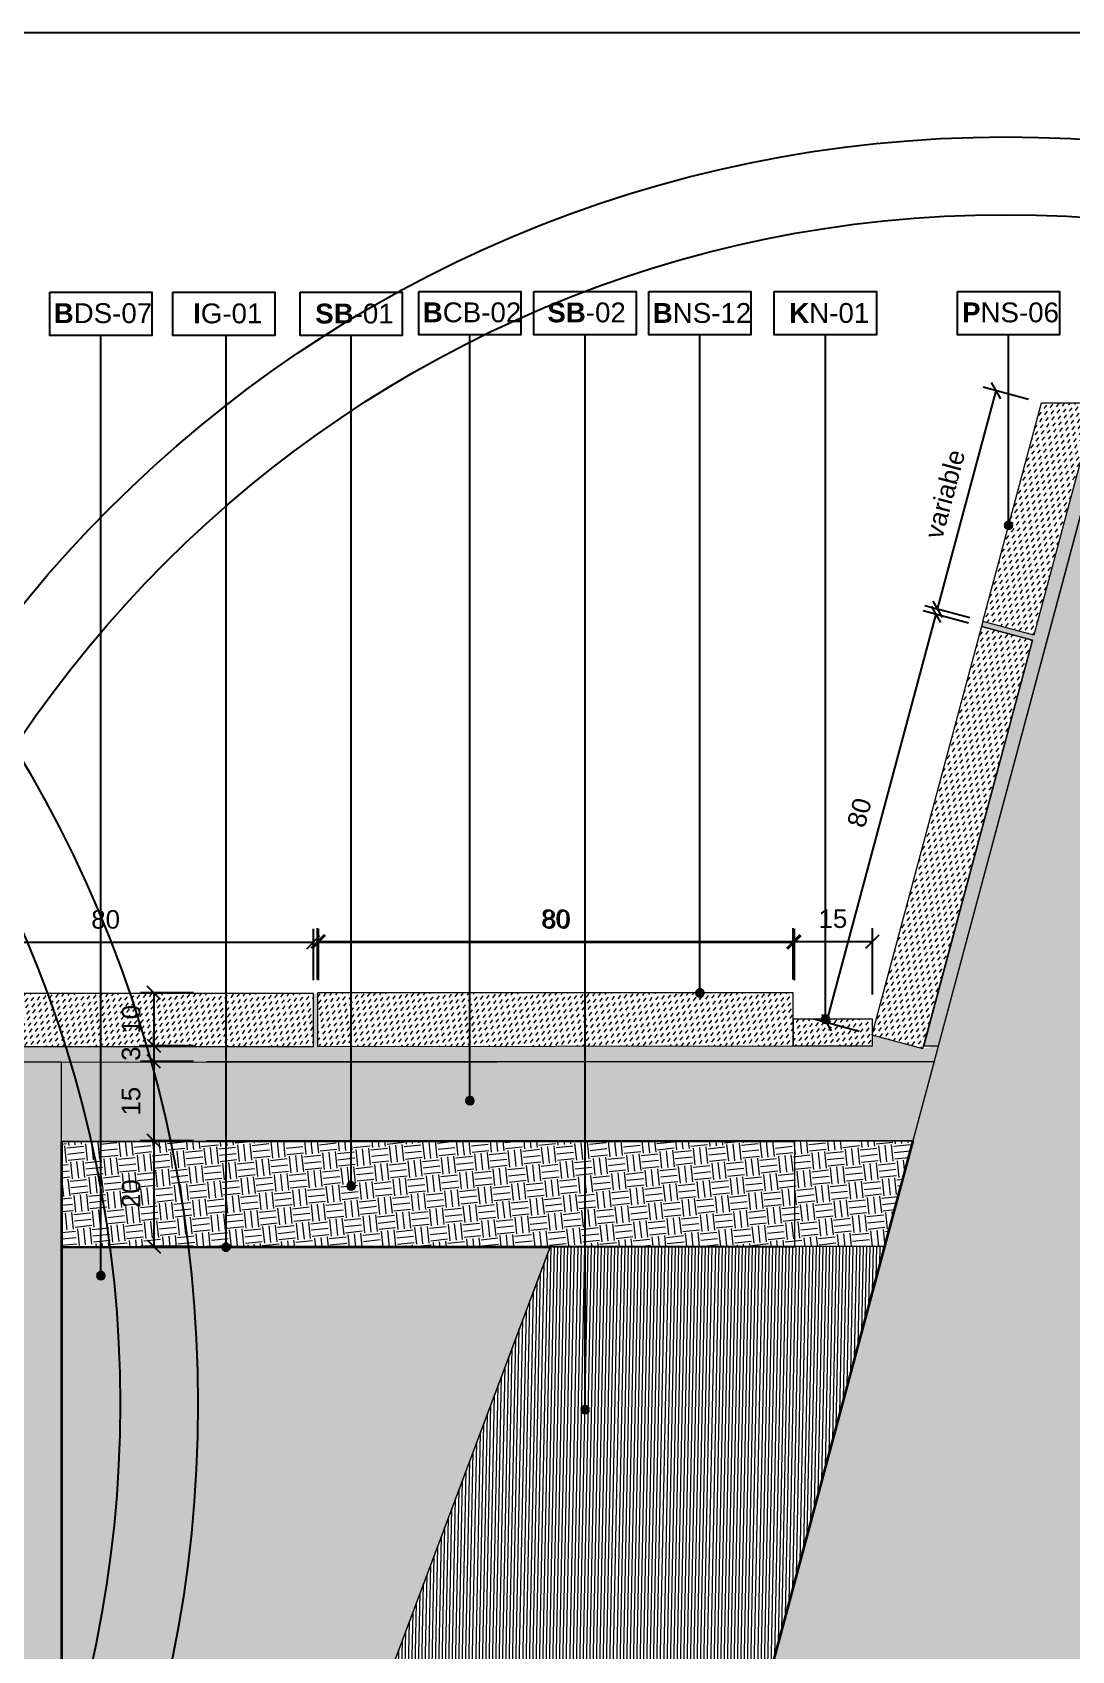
# Model space of a CAD drawing. Header units: metres. Extents: x -325 to 301, y -147 to 149.
# Drawn here: x 106.933 to 108.899, y 30.395 to 33.457 of the extents above; entities that cross this region are included whole.
import ezdxf

# ---------------------------------------------------------------- set-up
doc = ezdxf.new("R2010")
doc.units = ezdxf.units.M
doc.linetypes.add('ACAD_ISO03W100', pattern=[30, 12, -18])
doc.layers.get('Defpoints').update_dxf_attribs({"lineweight": 13})
doc.layers.add('-aux', color=50, linetype='Continuous', plot=False)
doc.layers.add('-AUX-QAD', color=5, linetype='Continuous', plot=False)
doc.layers.add('0-TX-1_25', color=7, linetype='Continuous', true_color=0x3f4f7f)
for name, color, linetype in [('02-L-Geotextile', 32, 'Continuous'), ('02-L-Waterproofing Membrane', 152, 'Continuous'), ('A-KEYPLAN_HATCH', 7, 'Continuous'), ('A_TEXT_2', 7, 'Continuous')]:
    doc.layers.add(name, color=color, linetype=linetype)
for name, color, linetype, lineweight, true_color in [('03-TR-Paviment_08_Natural Stone Bleachers', 7, 'Continuous', 5, 0xafad9d), ('3-TR grava', 7, 'Continuous', 5, 0x666666), ('3-TR tot_u', 7, 'Continuous', 5, 0x787878)]:
    doc.layers.add(name, color=color, linetype=linetype, lineweight=lineweight, true_color=true_color)
for name, color, linetype, lineweight in [('1-CM', 7, 'Continuous', 0), ('3-TR Seleccionat', 44, 'Continuous', 0), ('3-TR Tot-u', 37, 'Continuous', 0)]:
    doc.layers.add(name, color=color, linetype=linetype, lineweight=lineweight)
doc.styles.get("Standard").update_dxf_attribs({"font": 'arial.ttf'})
doc.dimstyles.new('ISO-25', dxfattribs={"dimtxt": 0.1, "dimasz": 0.1, "dimexe": 0.1, "dimexo": 0.1, "dimgap": 0.1, "dimtad": 1, "dimdec": 0, "dimlfac": 100, "dimzin": 9, "dimtxsty": 'Standard', "dimblk": 'OBLIQUE', "dimcen": 0.1, "dimadec": 0, "dimazin": 0, "dimtfac": 1, "dimtdec": 0, "dimtmove": 0, "dimatfit": 3, "dimldrblk": 'OBLIQUE', "dimfxl": 1, "dimarcsym": 0})

# ---------------------------------------------------------------- blocks, each defined once
blk = doc.blocks.new('_Oblique')
at = {"color": 0, "lineweight": -2}
blk.add_line((-0.5, -0.5), (0.5, 0.5), dxfattribs=at)
blk = doc.blocks.new('*D678')
at = {"layer": '0-TX-1_25', "color": 0, "lineweight": -2, "transparency": 16777216}
for p, q in [((106.6786, 31.6633), (106.6786, 31.7602)), ((107.4647, 31.663), (107.4647, 31.7602)), ((106.6786, 31.7352), (107.4647, 31.7352))]:
    blk.add_line(p, q, dxfattribs=at)
at = {"layer": 'Defpoints', "color": 0, "transparency": 16777216}
for p in [(107.4647, 31.7352), (106.6786, 31.6383), (107.4647, 31.638)]:
    blk.add_point(p, dxfattribs=at)
at = {"layer": '0-TX-1_25', "color": 0, "lineweight": -2, "transparency": 16777216, "xscale": 0.025, "yscale": 0.025, "zscale": 0.025, "rotation": 180}
blk.add_blockref('_Oblique', (106.6786, 31.7352), dxfattribs=at)
at = {"layer": '0-TX-1_25', "color": 0, "lineweight": -2, "transparency": 16777216, "xscale": 0.025, "yscale": 0.025, "zscale": 0.025}
blk.add_blockref('_Oblique', (107.4647, 31.7352), dxfattribs=at)
at = {"layer": '0-TX-1_25', "color": 0, "transparency": 16777216, "insert": (107.0717, 31.778), "char_height": 0.035, "attachment_point": 5}
blk.add_mtext('80', dxfattribs=at)
blk = doc.blocks.new('*D679')
at = {"layer": '0-TX-1_25', "color": 0, "lineweight": -2, "transparency": 16777216}
for p, q in [((107.4747, 31.663), (107.4747, 31.7602)), ((108.3747, 31.663), (108.3747, 31.7602)), ((107.4747, 31.7352), (108.3747, 31.7352))]:
    blk.add_line(p, q, dxfattribs=at)
at = {"layer": 'Defpoints', "color": 0, "transparency": 16777216}
for p in [(108.3747, 31.7352), (107.4747, 31.638), (108.3747, 31.638)]:
    blk.add_point(p, dxfattribs=at)
at = {"layer": '0-TX-1_25', "color": 0, "lineweight": -2, "transparency": 16777216, "xscale": 0.025, "yscale": 0.025, "zscale": 0.025, "rotation": 180}
blk.add_blockref('_Oblique', (107.4747, 31.7352), dxfattribs=at)
at = {"layer": '0-TX-1_25', "color": 0, "lineweight": -2, "transparency": 16777216, "xscale": 0.025, "yscale": 0.025, "zscale": 0.025}
blk.add_blockref('_Oblique', (108.3747, 31.7352), dxfattribs=at)
at = {"layer": '0-TX-1_25', "color": 0, "transparency": 16777216, "insert": (107.9247, 31.778), "char_height": 0.035, "attachment_point": 5}
blk.add_mtext('80', dxfattribs=at)
blk = doc.blocks.new('*D680')
at = {"layer": '0-TX-1_25', "color": 0, "lineweight": -2, "transparency": 16777216}
for p, q in [((107.4726, 31.6642), (107.4726, 31.7614)), ((108.3726, 31.6642), (108.3726, 31.7614)), ((107.4726, 31.7364), (108.3726, 31.7364))]:
    blk.add_line(p, q, dxfattribs=at)
at = {"layer": 'Defpoints', "color": 0, "transparency": 16777216}
for p in [(108.3726, 31.7364), (107.4726, 31.6392), (108.3726, 31.6392)]:
    blk.add_point(p, dxfattribs=at)
at = {"layer": '0-TX-1_25', "color": 0, "lineweight": -2, "transparency": 16777216, "xscale": 0.025, "yscale": 0.025, "zscale": 0.025, "rotation": 180}
blk.add_blockref('_Oblique', (107.4726, 31.7364), dxfattribs=at)
at = {"layer": '0-TX-1_25', "color": 0, "lineweight": -2, "transparency": 16777216, "xscale": 0.025, "yscale": 0.025, "zscale": 0.025}
blk.add_blockref('_Oblique', (108.3726, 31.7364), dxfattribs=at)
at = {"layer": '0-TX-1_25', "color": 0, "transparency": 16777216, "insert": (107.9226, 31.7793), "char_height": 0.035, "attachment_point": 5}
blk.add_mtext('80', dxfattribs=at)
blk = doc.blocks.new('*D681')
at = {"layer": '0-TX-1_25', "color": 0, "lineweight": -2, "transparency": 16777216}
for p, q in [((108.6453, 32.3651), (108.7562, 32.7787)), ((108.8177, 32.7622), (108.7321, 32.7852)), ((108.7069, 32.3487), (108.6212, 32.3716))]:
    blk.add_line(p, q, dxfattribs=at)
at = {"layer": 'Defpoints', "color": 0, "transparency": 16777216}
for p in [(108.7562, 32.7787), (108.8419, 32.7557), (108.731, 32.3422)]:
    blk.add_point(p, dxfattribs=at)
at = {"layer": '0-TX-1_25', "color": 0, "lineweight": -2, "transparency": 16777216, "xscale": 0.025, "yscale": 0.025, "zscale": 0.025}
for p, rotation in [((108.7562, 32.7787), 74.99212477949013), ((108.6453, 32.3651), 254.9921247794902)]:
    blk.add_blockref('_Oblique', p, dxfattribs=dict(at, rotation=rotation))
at = {"layer": '0-TX-1_25', "color": 0, "transparency": 16777216, "insert": (108.6595, 32.583), "char_height": 0.035, "attachment_point": 5, "rotation": 74.9921}
blk.add_mtext('variable', dxfattribs=at)
blk = doc.blocks.new('*D682')
at = {"layer": '0-TX-1_25', "color": 0, "lineweight": -2, "transparency": 16777216}
for p, q in [((108.4356, 31.5828), (108.6428, 32.3555)), ((108.7043, 32.339), (108.6186, 32.362)), ((108.4971, 31.5663), (108.4114, 31.5892))]:
    blk.add_line(p, q, dxfattribs=at)
at = {"layer": 'Defpoints', "color": 0, "transparency": 16777216}
for p in [(108.6428, 32.3555), (108.7284, 32.3325), (108.5212, 31.5598)]:
    blk.add_point(p, dxfattribs=at)
at = {"layer": '0-TX-1_25', "color": 0, "lineweight": -2, "transparency": 16777216, "xscale": 0.025, "yscale": 0.025, "zscale": 0.025}
for p, rotation in [((108.6428, 32.3555), 74.99212477948832), ((108.4356, 31.5828), 254.9921247794883)]:
    blk.add_blockref('_Oblique', p, dxfattribs=dict(at, rotation=rotation))
at = {"layer": '0-TX-1_25', "color": 0, "transparency": 16777216, "insert": (108.4978, 31.9802), "char_height": 0.035, "attachment_point": 5, "rotation": 74.9921}
blk.add_mtext('80', dxfattribs=at)
blk = doc.blocks.new('POINT')
at = {"layer": '0-TX-1_25'}
h = blk.add_hatch(dxfattribs=at)
h.set_pattern_fill('ANGLE', color=256)
h.set_pattern_definition([(0, (-83.747, -12.726), (0, 6.985), [5.08, -1.905]), (90, (-83.747, -12.726), (-6.985, 4e-16), [5.08, -1.905])])
edge = h.paths.add_edge_path()
edge.add_arc((0, 0), 0.0075, 0, 360)
h = blk.add_hatch(color=256, dxfattribs=at)
h.dxf.hatch_style = 1
edge = h.paths.add_edge_path()
edge.add_arc((0, 0), 0.0075, 0, 360)
blk.add_circle((0, 0), 0.0075, dxfattribs=at)
blk = doc.blocks.new('hatch keyplan 2')
at = {"layer": 'A-KEYPLAN_HATCH'}
blk.add_lwpolyline([(0, 0.00548), (0.01287, 0.00548), (0.01287, 0), (0, 0)], close=True, dxfattribs=at)
blk = doc.blocks.new('hatch keyplan')
at = {"layer": 'A-KEYPLAN_HATCH'}
blk.add_blockref('hatch keyplan 2', (1.43058, 0.85215), dxfattribs=at)
blk = doc.blocks.new('KN01')
at = {"layer": 'A-KEYPLAN_HATCH', "xscale": 0.7124947396918078, "yscale": 0.7124947396918078, "zscale": 0.7124947396918078}
blk.add_blockref('hatch keyplan', (-1.01928, -0.60715), dxfattribs=at)
at = {"layer": 'A_TEXT_2', "insert": (-0.00057, 0.00286), "char_height": 0.0017812, "attachment_point": 1}
blk.add_mtext_dynamic_manual_height_columns('\\pi0.00191;{\\fArial|b1|i0|c0|p34;K}N-01', width=0.0103753, gutter_width=0.01069, heights=[0], dxfattribs=at)
blk = doc.blocks.new('PNS06')
at = {"layer": 'A-KEYPLAN_HATCH', "xscale": 0.7124947396918078, "yscale": 0.7124947396918078, "zscale": 0.7124947396918078}
blk.add_blockref('hatch keyplan', (-1.01928, -0.60715), dxfattribs=at)
at = {"layer": 'A_TEXT_2', "insert": (-0.00057, 0.00291), "char_height": 0.0017812, "attachment_point": 1}
blk.add_mtext_dynamic_manual_height_columns('\\pi0.00098;{\\fArial|b1|i0|c0|p34;P}NS-06', width=0.0103753, gutter_width=0.01069, heights=[0], dxfattribs=at)
blk = doc.blocks.new('*D686')
at = {"layer": '0-TX-1_25', "color": 0, "lineweight": -2, "transparency": 16777216}
for p, q in [((108.3726, 31.6642), (108.3726, 31.7614)), ((108.5226, 31.6364), (108.5226, 31.7614)), ((108.3726, 31.7364), (108.5226, 31.7364))]:
    blk.add_line(p, q, dxfattribs=at)
at = {"layer": 'Defpoints', "color": 0, "transparency": 16777216}
for p in [(108.5226, 31.7364), (108.3726, 31.6392), (108.5226, 31.5892)]:
    blk.add_point(p, dxfattribs=at)
at = {"layer": '0-TX-1_25', "color": 0, "lineweight": -2, "transparency": 16777216, "xscale": 0.025, "yscale": 0.025, "zscale": 0.025, "rotation": 180}
blk.add_blockref('_Oblique', (108.3726, 31.7364), dxfattribs=at)
at = {"layer": '0-TX-1_25', "color": 0, "lineweight": -2, "transparency": 16777216, "xscale": 0.025, "yscale": 0.025, "zscale": 0.025}
blk.add_blockref('_Oblique', (108.5226, 31.7364), dxfattribs=at)
at = {"layer": '0-TX-1_25', "color": 0, "transparency": 16777216, "insert": (108.4476, 31.7793), "char_height": 0.035, "attachment_point": 5}
blk.add_mtext('15', dxfattribs=at)
blk = doc.blocks.new('SB-01')
at = {"layer": 'A-KEYPLAN_HATCH'}
blk.add_blockref('hatch keyplan', (-1.43058, -0.85215), dxfattribs=at)
at = {"layer": 'A_TEXT_2', "insert": (-0.0008, 0.00403), "char_height": 0.0025, "attachment_point": 1}
blk.add_mtext_dynamic_manual_height_columns('\\pi0.00271;{\\fArial|b1|i0|c0|p34;SB}-01', width=0.0145619, gutter_width=0.015, heights=[0], dxfattribs=at)
blk = doc.blocks.new('B-CB02')
at = {"layer": 'A-KEYPLAN_HATCH'}
blk.add_blockref('hatch keyplan', (-1.43058, -0.85215), dxfattribs=at)
at = {"layer": 'A_TEXT_2', "insert": (-0.0008, 0.00409), "char_height": 0.0025, "attachment_point": 1}
blk.add_mtext_dynamic_manual_height_columns('\\pi0.00129;{\\fArial|b1|i0|c0|p34;B}CB-02', width=0.0145619, gutter_width=0.015, heights=[0], dxfattribs=at)
blk = doc.blocks.new('SB-02')
at = {"layer": 'A-KEYPLAN_HATCH'}
blk.add_blockref('hatch keyplan', (-1.43058, -0.85215), dxfattribs=at)
at = {"layer": 'A_TEXT_2', "insert": (-0.0008, 0.00408), "char_height": 0.0025, "attachment_point": 1}
blk.add_mtext_dynamic_manual_height_columns('\\pi0.00249;{\\fArial|b1|i0|c0|p34;SB}-02', width=0.0145619, gutter_width=0.015, heights=[0], dxfattribs=at)
blk = doc.blocks.new('B-DS07')
at = {"layer": 'A-KEYPLAN_HATCH'}
blk.add_blockref('hatch keyplan', (-1.43058, -0.85215), dxfattribs=at)
at = {"layer": 'A_TEXT_2', "insert": (-0.0008, 0.00408), "char_height": 0.0025, "attachment_point": 1}
blk.add_mtext_dynamic_manual_height_columns('\\pi0.00128;{\\fArial|b1|i0|c0|p34;B}DS-07', width=0.0145619, gutter_width=0.015, heights=[0], dxfattribs=at)
blk = doc.blocks.new('BNS12')
at = {"layer": 'A-KEYPLAN_HATCH'}
blk.add_blockref('hatch keyplan', (-1.43058, -0.85215), dxfattribs=at)
at = {"layer": 'A_TEXT_2', "insert": (-0.0008, 0.00401), "char_height": 0.0025, "attachment_point": 1}
blk.add_mtext_dynamic_manual_height_columns('\\pi0.00129;{\\fArial|b1|i0|c0|p34;B}NS-12', width=0.0145619, gutter_width=0.015, heights=[0], dxfattribs=at)
blk = doc.blocks.new('*D1363')
at = {"layer": '0-TX-1_25', "color": 0, "lineweight": -2, "transparency": 16777216}
for p, q in [((107.2378, 31.6392), (107.1378, 31.6392)), ((107.1628, 31.6392), (107.1628, 31.5392)), ((107.2378, 31.5392), (107.1378, 31.5392))]:
    blk.add_line(p, q, dxfattribs=at)
at = {"layer": 'Defpoints', "color": 0, "transparency": 16777216}
for p in [(107.2628, 31.6392), (107.1628, 31.5392), (107.2628, 31.5392)]:
    blk.add_point(p, dxfattribs=at)
at = {"layer": '0-TX-1_25', "color": 0, "lineweight": -2, "transparency": 16777216, "xscale": 0.025, "yscale": 0.025, "zscale": 0.025}
for p, rotation in [((107.1628, 31.6392), 90), ((107.1628, 31.5392), 270)]:
    blk.add_blockref('_Oblique', p, dxfattribs=dict(at, rotation=rotation))
at = {"layer": '0-TX-1_25', "color": 0, "transparency": 16777216, "insert": (107.12, 31.5892), "char_height": 0.035, "attachment_point": 5, "rotation": 90}
blk.add_mtext('10', dxfattribs=at)
blk = doc.blocks.new('*D1364')
at = {"layer": '0-TX-1_25', "color": 0, "lineweight": -2, "transparency": 16777216}
for p, q in [((107.1628, 31.5392), (107.1628, 31.5642)), ((107.2378, 31.5392), (107.1378, 31.5392)), ((107.1628, 31.5392), (107.1628, 31.5092)), ((107.2378, 31.5092), (107.1378, 31.5092)), ((107.1628, 31.5092), (107.1628, 31.4842))]:
    blk.add_line(p, q, dxfattribs=at)
at = {"layer": 'Defpoints', "color": 0, "transparency": 16777216}
for p in [(107.2628, 31.5392), (107.1628, 31.5092), (107.2628, 31.5092)]:
    blk.add_point(p, dxfattribs=at)
at = {"layer": '0-TX-1_25', "color": 0, "lineweight": -2, "transparency": 16777216, "xscale": 0.025, "yscale": 0.025, "zscale": 0.025}
for p, rotation in [((107.1628, 31.5392), 270), ((107.1628, 31.5092), 90)]:
    blk.add_blockref('_Oblique', p, dxfattribs=dict(at, rotation=rotation))
at = {"layer": '0-TX-1_25', "color": 0, "transparency": 16777216, "insert": (107.1199, 31.5242), "char_height": 0.035, "attachment_point": 5, "rotation": 90}
blk.add_mtext('3', dxfattribs=at)
blk = doc.blocks.new('*D1365')
at = {"layer": '0-TX-1_25', "color": 0, "lineweight": -2, "transparency": 16777216}
for p, q in [((107.2378, 31.5092), (107.1378, 31.5092)), ((107.1628, 31.5092), (107.1628, 31.3592)), ((107.2378, 31.3592), (107.1378, 31.3592))]:
    blk.add_line(p, q, dxfattribs=at)
at = {"layer": 'Defpoints', "color": 0, "transparency": 16777216}
for p in [(107.2628, 31.5092), (107.1628, 31.3592), (107.2628, 31.3592)]:
    blk.add_point(p, dxfattribs=at)
at = {"layer": '0-TX-1_25', "color": 0, "lineweight": -2, "transparency": 16777216, "xscale": 0.025, "yscale": 0.025, "zscale": 0.025}
for p, rotation in [((107.1628, 31.5092), 90), ((107.1628, 31.3592), 270)]:
    blk.add_blockref('_Oblique', p, dxfattribs=dict(at, rotation=rotation))
at = {"layer": '0-TX-1_25', "color": 0, "transparency": 16777216, "insert": (107.12, 31.4342), "char_height": 0.035, "attachment_point": 5, "rotation": 90}
blk.add_mtext('15', dxfattribs=at)
blk = doc.blocks.new('*D1366')
at = {"layer": '0-TX-1_25', "color": 0, "lineweight": -2, "transparency": 16777216}
for p, q in [((107.2378, 31.3592), (107.1378, 31.3592)), ((107.1628, 31.3592), (107.1628, 31.1592)), ((107.2378, 31.1592), (107.1378, 31.1592))]:
    blk.add_line(p, q, dxfattribs=at)
at = {"layer": 'Defpoints', "color": 0, "transparency": 16777216}
for p in [(107.2628, 31.3592), (107.1628, 31.1592), (107.2628, 31.1592)]:
    blk.add_point(p, dxfattribs=at)
at = {"layer": '0-TX-1_25', "color": 0, "lineweight": -2, "transparency": 16777216, "xscale": 0.025, "yscale": 0.025, "zscale": 0.025}
for p, rotation in [((107.1628, 31.3592), 90), ((107.1628, 31.1592), 270)]:
    blk.add_blockref('_Oblique', p, dxfattribs=dict(at, rotation=rotation))
at = {"layer": '0-TX-1_25', "color": 0, "transparency": 16777216, "insert": (107.12, 31.2592), "char_height": 0.035, "attachment_point": 5, "rotation": 90}
blk.add_mtext('20', dxfattribs=at)
blk = doc.blocks.new('*D1716')
at = {"layer": '0-TX-1_25', "color": 0, "lineweight": -2, "transparency": 16777216}
for p, q in [((22.7944, 30.8407), (22.6694, 30.8407)), ((22.6944, 30.8407), (22.6944, 30.7266)), ((22.7059, 30.7266), (22.6694, 30.7266))]:
    blk.add_line(p, q, dxfattribs=at)
at = {"layer": 'Defpoints', "color": 0, "transparency": 16777216}
for p in [(141.1864, 30.8407), (22.6944, 30.7266), (22.7309, 30.7266)]:
    blk.add_point(p, dxfattribs=at)
at = {"layer": '0-TX-1_25', "color": 0, "lineweight": -2, "transparency": 16777216, "xscale": 0.025, "yscale": 0.025, "zscale": 0.025}
for p, rotation in [((22.6944, 30.8407), 90), ((22.6944, 30.7266), 270)]:
    blk.add_blockref('_Oblique', p, dxfattribs=dict(at, rotation=rotation))
at = {"layer": '0-TX-1_25', "color": 0, "transparency": 16777216, "insert": (22.6518, 30.7837), "char_height": 0.035, "attachment_point": 5, "rotation": 90}
blk.add_mtext('11', dxfattribs=at)
blk = doc.blocks.new('IG01')
at = {"layer": 'A-KEYPLAN_HATCH', "xscale": 10, "yscale": 10, "zscale": 10}
blk.add_blockref('hatch keyplan', (-14.3058, -8.5215), dxfattribs=at)
at = {"layer": 'A_TEXT_2', "insert": (-0.008, 0.0405), "char_height": 0.025, "attachment_point": 1}
blk.add_mtext_dynamic_manual_height_columns('\\pi0.03354;{\\fArial|b1|i0|c0|p34;I}G-01', width=0.145619, gutter_width=0.15, heights=[0], dxfattribs=at)

msp = doc.modelspace()

# ---------------------------------------------------------------- hatches: boundary and pattern name
at = {"layer": '03-TR-Paviment_08_Natural Stone Bleachers'}
h = msp.add_hatch(dxfattribs=at)
h.set_pattern_fill('DASH', color=256, scale=0.002611, angle=233, style=0, double=1)
h.set_pattern_definition([(233, (-46.239539, -92.854922), (0.0016315323, -0.01160895562), [0.0082894435, -0.0082894435])])
h.paths.add_polyline_path([(108.8419, 32.7557), (108.9454, 32.7558), (108.8276, 32.3163), (108.731, 32.3422)])
h = msp.add_hatch(dxfattribs=at)
h.set_pattern_fill('DASH', color=256, scale=0.002611, angle=233, style=0, double=1)
h.set_pattern_definition([(233, (-46.327843, -93.184297), (0.0016315323, -0.01160895562), [0.0082894435, -0.0082894435])])
h.paths.add_polyline_path([(108.7284, 32.3325), (108.825, 32.3066), (108.6178, 31.5339), (108.5212, 31.5598)])
h = msp.add_hatch(dxfattribs=at)
h.set_pattern_fill('DASH', color=256, scale=0.002611, angle=233, style=0, double=1)
h.set_pattern_definition([(233, (0.2194475, 0), (0.0016315323, -0.0116089556), [0.0082894435, -0.0082894435])])
h.paths.add_polyline_path([(106.7054, 31.638), (106.6786, 31.538), (107.4647, 31.538), (107.4647, 31.638)])
h = msp.add_hatch(dxfattribs=at)
h.set_pattern_fill('DASH', color=256, scale=0.002611, angle=233, style=0, double=1)
h.set_pattern_definition([(233, (0.21737, 0.001236), (0.0016315323, -0.0116089556), [0.0082894435, -0.0082894435])])
h.paths.add_polyline_path([(107.4726, 31.6392), (107.4726, 31.538), (108.3726, 31.5392), (108.3726, 31.6392)])
h = msp.add_hatch(dxfattribs=at)
h.set_pattern_fill('DASH', color=256, scale=0.002611, angle=233, style=0, double=1)
h.set_pattern_definition([(233, (2.957408, 4.425831), (0.0016315323, -0.0116089556), [0.0082894435, -0.0082894435])])
h.paths.add_polyline_path([(108.3726, 31.5892), (108.3726, 31.5392), (108.5226, 31.5392), (108.5226, 31.5892)])
at = {"layer": '3-TR grava'}
h = msp.add_hatch(dxfattribs=at)
h.set_pattern_fill('GRAVEL', color=256, scale=0.0025, angle=-65.4594)
h.set_pattern_definition([(162.5533796, (0.2962006, -0.015216), (-0.73086644131, 0.22474540032), [0.008543036, -0.84576209]), (119.510333, (0.2880505, -0.0126547), (0.374251288077, -0.66679248899), [0.014660118, -1.451351222]), (67.051039, (0.2808292, 0.0001035), (-0.37166305921, -0.86775216532), [0.010337038, -1.02336807]), (201.814281, (0.2561024, 0.016038), (1.1816513546, 0.469715154285), [0.013350113, -1.321660936]), (227.3742463, (0.2437083, 0.011077), (0.56129668583, 0.605306765596), [0.013090842, -1.295995194]), (291.814281, (0.234843, 0.001445), (-0.469715154285, 1.1816513546), [0.013350113, -1.321660936]), (332.2348325, (0.239804, -0.0109493), (-0.920500067664, 0.48719079982), [0.01765484, -1.747827883]), (6.7959204, (0.255426, -0.0191737), (1.455422802274, 0.175879835744), [0.016667988, -1.650131415]), (55.9701577, (0.271977, -0.0172014), (0.53993870226, 0.80497232735), [0.013395325, -1.326138642]), (109.7769504, (0.2794733, -0.0061), (0.23234959325, -0.6617765231), [0.015292832, -0.749348424]), (156.9380299, (0.2742989, 0.0082908), (-0.951889986588, 0.403052978446), [0.019776948, -1.957919313]), (73.354667, (0.281635, -0.041412), (0.16196556244, 0.56259079852), [0.006750113, -0.668264146]), (106.0098265, (0.2835686, -0.0349447), (0.22733362578, -0.80367821458), [0.01284205, -1.271365975]), (159.54059, (0.280027, -0.0226), (-0.05776387, -0.026373951), [0.008980233, -0.080822328]), (137.739183, (0.285112, -0.015392), (0.24739749646, -0.2360714484), [0.004836033, -0.47876556]), (226.342002, (0.281533, -0.01214), (0.1469176593, 0.1368857239), [0.00683914, -0.335118825]), (325.504349, (0.276812, -0.017088), (0.194649594, -0.120543708), [0.01110799, -0.359157454]), (96.105643, (0.285966, -0.02338), (-0.0050159677, -0.1419016916), [0.00803218, -0.192772453]), (310.9301324, (0.2662362, 0.021363), (0.43703112279, -0.49851684798), [0.0112522, -1.113970667]), (4.886768, (0.273608, 0.0128617), (-0.74089837675, -0.05905798283), [0.009439973, -0.934555392]), (227.739183, (0.297519, -0.018104), (0.2360714484, 0.24739749646), [0.009672002, -0.47392959]), (278.1510517, (0.2910148, -0.0252624), (-0.09044790183, 0.65676055534), [0.0112522, -1.113970667]), (273.984547, (0.2304226, 0.005011), (-0.0163420158, 0.3415672533), [0.01085088, -0.531693358]), (229.3157327, (0.2311766, -0.0058136), (0.50353281537, 0.57893281462), [0.009091803, -0.900089835]), (1.3420016, (0.240019, -0.045056), (0.3415672533, 0.01634201583), [0.009672002, -0.47392959]), (311.8946167, (0.2496885, -0.0448293), (-0.57391684668, 0.64543450721), [0.01064457, -1.0538094]), (3.984547, (0.227096, -0.0167515), (-0.3415672533, -0.0163420158), [0.00542544, -0.537118798]), (35.850525, (0.238437, -0.04159), (0.2046815294, 0.1632596751), [0.003237865, -0.320549874]), (100.504349, (0.241061, -0.039694), (0.0213579835, -0.1996655617), [0.013090842, -0.248726365]), (120.549598, (0.2386746, -0.0268222), (0.32150338248, -0.55126475042), [0.012131675, -1.20103412]), (238.23066, (0.271613, -0.019462), (0.089153789, 0.1105117726), [0.009158097, -0.21979441]), (287.6978187, (0.2667912, -0.0272477), (0.33282943061, -1.034733695266), [0.01598892, -1.582900227]), (355.485988, (0.271652, -0.04248), (-0.50984289608, 0.04643782207), [0.006537706, -0.647234808]), (24.54059, (0.27817, -0.042994), (0.03138992, 0.08413782), [0.00381, -0.05969]), (54.7970292, (0.23988, -0.0248757), (-0.29885128628, -0.41567313925), [0.008821674, -0.87334852]), (342.5533796, (0.2449655, -0.0176673), (0.7308664413, -0.22474540033), [0.017086072, -0.837219055]), (294.54059, (0.261266, -0.02279), (0.08413782, -0.03138992), [0.01651, -0.04699]), (259.8454386, (0.268123, -0.0378087), (-0.14060757846, -0.76225636034), [0.01004024, -0.993982918]), (188.595196, (0.266353, -0.047692), (-0.2574294319, -0.04773193475), [0.009245727, -0.45304125]), (142.1865674, (0.2572108, -0.0490734), (-1.07874377495, 0.83377402095), [0.015053627, -1.49031161]), (109.9666708, (0.2453182, -0.0398441), (-0.28509749581, 0.77730426339), [0.015925736, -1.57664616])])
h.paths.add_polyline_path([(107.9128, 31.158), (107.5262, 30.1292), (106.9883, 30.1292), (106.9882, 31.158)])
edge = h.paths.add_edge_path(flags=16)
edge.add_arc((107.2399, 30.2329), 0.075, 0, 360)
at = {"layer": '3-TR Seleccionat'}
h = msp.add_hatch(dxfattribs=at)
h.set_pattern_fill('ANSI31', color=256, scale=0.002, angle=223.8682)
h.set_pattern_definition([(268.8682195, (0.66642, 4.741151), (0.00634876118, -0.00012542528), [])])
h.paths.add_polyline_path([(107.4883, 30.0292), (108.2425, 30.0292), (108.5454, 31.1592), (107.9129, 31.1592)])
at = {"layer": '3-TR Tot-u'}
h = msp.add_hatch(dxfattribs=at)
h.set_pattern_fill('EARTH', color=256, scale=0.005, angle=-84.0741)
h.set_pattern_definition([(275.925852, (0.25737, 0.001236), (0.034858251, -0.028302426), [0.03175, -0.03175]), (275.925852, (0.269213, 0.002465), (0.034858251, -0.028302426), [0.03175, -0.03175]), (275.925852, (0.281055, 0.003695), (0.034858251, -0.028302426), [0.03175, -0.03175]), (5.925852, (0.285413, 0.000157), (0.028302426, 0.034858251), [0.03175, -0.03175]), (5.925852, (0.286642, -0.011686), (0.028302426, 0.034858251), [0.03175, -0.03175]), (5.925852, (0.28787, -0.023528), (0.028302426, 0.034858251), [0.03175, -0.03175])])
h.paths.add_polyline_path([(106.9882, 31.358), (106.9882, 31.158), (108.5454, 31.1592), (108.599, 31.3592)])
at = {"layer": '3-TR tot_u'}
h = msp.add_hatch(dxfattribs=at)
h.set_pattern_fill('AR-CONC', color=256, scale=9e-05, angle=90.2664)
h.set_pattern_definition([(140.266414, (2.473252, 1.130642), (0.0013582613, 0.0164031132), [0.0017145, -0.0188595]), (85.266414, (2.473252, 1.130642), (-0.0171801815, -0.0032518273), [0.0013716, -0.0150876526]), (190.717859, (2.473365, 1.132009), (-0.0158219194, 0.0131512858), [0.0014571008, -0.016028122]), (136.450614, (2.46868, 1.13062), (0.003670327, 0.024414444), [0.00257175, -0.02828925]), (186.901972, (2.468986, 1.132655), (-0.0223674596, 0.021262598), [0.002185652, -0.024042205]), (81.450565, (2.46868, 1.13062), (-0.0223674596, 0.021262598), [0.002057397, -0.022631376]), (111.266414, (2.469813, 1.132912), (0.0091403206, 0.0136879438), [0.0017145, -0.0188595]), (56.266414, (2.469813, 1.132912), (-0.0166026007, 0.0054850432), [0.0013716, -0.0150876]), (161.71786, (2.470574, 1.134052), (-0.0074622802, 0.019172987), [0.0014571008, -0.0160280944]), (127.7664143, (2.473252, 1.1306417), (-0.00761116375, 0.0002425866), [0, -0.01490472, 0, -0.0153162, 0, -0.01514475]), (97.766414, (2.473252, 1.130642), (-0.00904411703, 0.00597178094), [0, -0.00873252, 0, -0.01456182, 0, -0.00577215]), (57.766414, (2.473276, 1.125544), (0.00045883928, 0.012205419), [0, -0.005715, 0, -0.0178308, 0, -0.0236601]), (47.766414, (2.473287, 1.123258), (-0.0023503487, 0.0133208417), [0, -0.0074295, 0, -0.01184148, 0, -0.0168021])])
h.paths.add_polyline_path([(108.942, 32.6387), (108.942, 32.6687), (108.9558, 32.7557), (108.9454, 32.7558), (108.9133, 32.636), (108.8276, 32.3163), (108.731, 32.3422), (108.7284, 32.3325), (108.825, 32.3066), (108.6193, 31.5392), (108.6473, 31.5392)])
h = msp.add_hatch(dxfattribs=at)
h.set_pattern_fill('AR-CONC', color=256, scale=0.00025, angle=90.2657)
h.set_pattern_definition([(140.265705, (14.859243, -6.905987), (0.003773512, 0.045564157), [0.0047625, -0.0523875]), (85.265705, (14.859243, -6.905987), (-0.047722838, -0.009032263), [0.00381, -0.041910146]), (190.71715, (14.859558, -6.90219), (-0.043949324, 0.036531893), [0.004047502, -0.044522561]), (136.449905, (14.846543, -6.906046), (0.010196192, 0.067817773), [0.00714375, -0.07858125]), (186.90126, (14.84739, -6.900394), (-0.0621311, 0.05906354), [0.006071256, -0.0667839]), (81.44986, (14.84654, -6.906046), (-0.0621311, 0.05906354), [0.00571499, -0.062864933]), (111.265705, (14.84969, -6.89968), (0.02539025, 0.038021752), [0.0047625, -0.0523875]), (56.265705, (14.84969, -6.89968), (-0.046118147, 0.015236802), [0.00381, -0.04191]), (161.71715, (14.851805, -6.896512), (-0.020727897, 0.053258554), [0.004047502, -0.044522484]), (127.765705, (14.859243, -6.905987), (-0.0211421132, 0.0006741133), [0, -0.041402, 0, -0.042545, 0, -0.04206875]), (97.765705, (14.859243, -6.905987), (-0.025122342, 0.0165885913), [0, -0.024257, 0, -0.0404495, 0, -0.01603375]), (57.765705, (14.859309, -6.920147), (0.001274973, 0.033903926), [0, -0.015875, 0, -0.04953, 0, -0.0657225]), (47.765705, (14.859338, -6.926497), (-0.0065282885, 0.037002419), [0, -0.0206375, 0, -0.032893, 0, -0.0466725])])
h.paths.add_polyline_path([(109.242, 30.0292), (109.242, 32.6387), (108.942, 32.6387), (108.2425, 30.0292)])
h = msp.add_hatch(dxfattribs=at)
h.set_pattern_fill('AR-CONC', color=256, scale=9e-05, angle=90.2664)
h.set_pattern_definition([(140.266414, (0.219447, 0), (0.0013582613, 0.0164031132), [0.0017145, -0.0188595]), (85.266414, (0.219447, 0), (-0.0171801815, -0.0032518273), [0.0013716, -0.0150876526]), (190.717859, (0.21956, 0.001367), (-0.0158219194, 0.0131512858), [0.0014571008, -0.016028122]), (136.450614, (0.214876, -2.1e-05), (0.003670327, 0.024414444), [0.00257175, -0.02828925]), (186.901972, (0.215181, 0.002013), (-0.0223674596, 0.021262598), [0.002185652, -0.024042205]), (81.450565, (0.214876, -2e-05), (-0.0223674596, 0.021262598), [0.002057397, -0.022631376]), (111.266414, (0.216008, 0.00227), (0.0091403206, 0.0136879438), [0.0017145, -0.0188595]), (56.266414, (0.216008, 0.00227), (-0.0166026007, 0.0054850432), [0.0013716, -0.0150876]), (161.71786, (0.21677, 0.00341), (-0.0074622802, 0.019172987), [0.0014571008, -0.0160280944]), (127.7664143, (0.2194475, 0), (-0.00761116375, 0.0002425866), [0, -0.01490472, 0, -0.0153162, 0, -0.01514475]), (97.766414, (0.2194475, 0), (-0.00904411703, 0.00597178094), [0, -0.00873252, 0, -0.01456182, 0, -0.00577215]), (57.766414, (0.219471, -0.005098), (0.00045883928, 0.012205419), [0, -0.005715, 0, -0.0178308, 0, -0.0236601]), (47.766414, (0.219482, -0.007384), (-0.0023503487, 0.0133208417), [0, -0.0074295, 0, -0.01184148, 0, -0.0168021])])
h.paths.add_polyline_path([(106.7054, 31.6381), (106.6951, 31.6383), (106.5738, 31.1856), (106.4772, 31.2115), (106.4746, 31.2019), (106.5712, 31.176), (106.3624, 30.397), (106.3904, 30.397), (106.6882, 31.508), (108.6392, 31.5092), (108.6473, 31.5392), (108.6178, 31.5339), (108.5226, 31.5594), (108.5226, 31.538), (107.4726, 31.538), (107.4726, 31.638), (107.4647, 31.638), (107.4647, 31.538), (106.6786, 31.538)])
h = msp.add_hatch(dxfattribs=at)
h.set_pattern_fill('AR-CONC', color=256, scale=0.00025, angle=90.2657)
h.set_pattern_definition([(140.265705, (12.60544, -8.03663), (0.003773512, 0.045564157), [0.0047625, -0.0523875]), (85.265705, (12.60544, -8.03663), (-0.047722838, -0.009032263), [0.00381, -0.041910146]), (190.71715, (12.605753, -8.03283), (-0.043949324, 0.036531893), [0.004047502, -0.044522561]), (136.449905, (12.59274, -8.03669), (0.010196192, 0.067817773), [0.00714375, -0.07858125]), (186.90126, (12.59359, -8.031036), (-0.0621311, 0.05906354), [0.006071256, -0.0667839]), (81.44986, (12.59274, -8.03669), (-0.0621311, 0.05906354), [0.00571499, -0.062864933]), (111.265705, (12.595884, -8.030323), (0.02539025, 0.038021752), [0.0047625, -0.0523875]), (56.265705, (12.595884, -8.030323), (-0.046118147, 0.015236802), [0.00381, -0.04191]), (161.71715, (12.598, -8.027154), (-0.020727897, 0.053258554), [0.004047502, -0.044522484]), (127.765705, (12.605439, -8.036628), (-0.0211421132, 0.0006741133), [0, -0.041402, 0, -0.042545, 0, -0.04206875]), (97.765705, (12.605439, -8.036628), (-0.025122342, 0.0165885913), [0, -0.024257, 0, -0.0404495, 0, -0.01603375]), (57.765705, (12.605504, -8.050789), (0.001274973, 0.033903926), [0, -0.015875, 0, -0.04953, 0, -0.0657225]), (47.765705, (12.605534, -8.05714), (-0.0065282885, 0.037002419), [0, -0.0206375, 0, -0.032893, 0, -0.0466725])])
h.paths.add_polyline_path([(107.6981, 30.0292), (106.9883, 30.0292), (106.9882, 30.108), (106.9882, 31.508), (106.6882, 31.508), (106.2918, 30.0292), (105.8918, 30.0284), (105.8918, 29.6292), (108.3748, 29.6294), (108.3748, 30.0284)])
h = msp.add_hatch(dxfattribs=at)
h.set_pattern_fill('AR-CONC', color=256, scale=0.00025, angle=92.9928)
h.set_pattern_definition([(142.992814, (0.219447, 0), (0.001601339, 0.045692094), [0.0047625, -0.0523875]), (87.992814, (0.219447, 0), (-0.047239044, -0.011292642), [0.00381, -0.041910146]), (193.44426, (0.21958, 0.003808), (-0.045637704, 0.034399452), [0.004047502, -0.044522561]), (139.177014, (0.206765, -0.000663), (0.00695794, 0.068226093), [0.00714375, -0.07858125]), (189.62837, (0.207345, 0.00502), (-0.064870924, 0.05604051), [0.006071256, -0.0667839]), (84.176966, (0.206765, -0.00066), (-0.064870924, 0.05604051), [0.00571499, -0.062864933]), (113.992814, (0.209604, 0.005844), (0.023552455, 0.039186736), [0.0047625, -0.0523875]), (58.992814, (0.209604, 0.005844), (-0.04679087, 0.013025288), [0.00381, -0.04191]), (164.44426, (0.211567, 0.00911), (-0.023238414, 0.052212023), [0.004047502, -0.044522484]), (130.492814, (0.219447, 0), (-0.021150243, -0.000332572), [0, -0.041402, 0, -0.042545, 0, -0.04206875]), (100.492814, (0.219447, 0), (-0.02588316, 0.0153745068), [0, -0.024257, 0, -0.0404495, 0, -0.01603375]), (60.492814, (0.220187, -0.014141), (-0.0003395879, 0.033926191), [0, -0.015875, 0, -0.04953, 0, -0.0657225]), (50.492814, (0.220518, -0.020483), (-0.0082814355, 0.036649903), [0, -0.0206375, 0, -0.032893, 0, -0.0466725])])
h.paths.add_polyline_path([(108.6392, 31.5092), (108.599, 31.3592), (106.9882, 31.358), (106.9882, 31.508)])

# ---------------------------------------------------------------- linework, layer by layer
at = {"layer": '-aux'}
msp.add_lwpolyline([(12.2345, 33.4567), (142.2345, 33.4567)], dxfattribs=at)
at = {"layer": '-AUX-QAD'}
for centre, radius in [((104.8501, 30.8613), 2.3962), ((108.7745, 30.8625), 2.3962), ((104.8501, 30.8613), 2.2491), ((108.7745, 30.8625), 2.2491)]:
    msp.add_circle(centre, radius, dxfattribs=at)
at = {"layer": '0-TX-1_25'}
for points in [[(107.0628, 31.1043), (107.0628, 32.8829)], [(107.2996, 31.158), (107.2996, 32.8829)], [(107.536, 31.2739), (107.536, 32.8829)], [(107.7609, 31.4352), (107.7609, 32.8843)], [(107.9786, 30.8493), (107.9786, 32.8843)], [(108.1959, 31.6392), (108.1959, 32.8843)], [(108.4333, 31.5892), (108.4333, 32.8843)], [(108.7797, 32.5239), (108.7797, 32.8843)]]:
    msp.add_lwpolyline(points, dxfattribs=at)
at = {"layer": '02-L-Geotextile', "color": 244, "linetype": 'ACAD_ISO03W100', "ltscale": 0.002, "true_color": 0x991b1e, "const_width": 0.005, "elevation": 0}
msp.add_lwpolyline([(106.9882, 31.158), (107.9128, 31.158)], dxfattribs=at)
at = {"layer": '02-L-Waterproofing Membrane', "linetype": 'ACAD_ISO03W100', "ltscale": 0.002, "const_width": 0.005}
msp.add_lwpolyline([(106.9883, 31.358), (106.9883, 30.0292), (108.2425, 30.0292), (108.599, 31.3592)], dxfattribs=at)
at = {"layer": '1-CM'}
for points in [[(108.9454, 32.7558), (108.9454, 32.7558), (108.9221, 32.6687), (108.9221, 32.6687), (108.9133, 32.636), (108.8276, 32.3163), (108.731, 32.3422), (108.7284, 32.3325), (108.825, 32.3066), (108.6193, 31.5392), (108.6473, 31.5392), (108.942, 32.6387)], [(108.731, 32.3422), (108.8419, 32.7557)], [(108.8419, 32.7557), (108.9454, 32.7558)], [(109.242, 31.2387), (109.242, 31.6387), (109.242, 32.6387), (108.942, 32.6387), (108.5454, 31.1592)], [(106.9882, 30.108), (106.9882, 30.508), (106.9882, 31.508), (106.6882, 31.508), (106.2918, 30.0292)], [(107.2628, 31.5092), (108.6392, 31.5092), (108.599, 31.3592), (107.2628, 31.3592)], [(107.2628, 31.3592), (108.599, 31.3592), (108.5454, 31.1592), (107.2628, 31.1592)], [(107.2628, 31.1592), (107.9129, 31.1592), (107.4883, 30.0292), (107.2628, 30.0292)], [(108.5454, 31.1592), (108.2425, 30.0292)]]:
    msp.add_lwpolyline(points, dxfattribs=at)
for points in [[(108.5212, 31.5598), (108.6178, 31.5339), (108.825, 32.3066), (108.7284, 32.3325)], [(106.7054, 31.638), (106.6786, 31.538), (107.4647, 31.538), (107.4647, 31.638)], [(107.4726, 31.6392), (107.4726, 31.538), (108.3726, 31.5392), (108.3726, 31.6392)], [(108.3726, 31.5892), (108.3726, 31.5392), (108.5226, 31.5392), (108.5226, 31.5892)], [(108.6392, 31.5092), (108.599, 31.3592), (106.9882, 31.358), (106.9882, 31.508)], [(108.3748, 31.358), (108.3748, 31.158), (106.9882, 31.158), (106.9882, 31.358)], [(107.9128, 31.158), (107.5262, 30.1292), (106.9883, 30.1292), (106.9882, 31.158)]]:
    msp.add_lwpolyline(points, close=True, dxfattribs=at)

# ---------------------------------------------------------------- block references
for name, p, xscale, yscale, zscale in [('BNS12', (108.0994, 32.8843), 14.99999999999981, 14.99999999999981, 14.99999999999981), ('KN01', (108.3367, 32.8843), 21.05278700931629, 21.05278700931629, 21.05278700931629)]:
    msp.add_blockref(name, p, dxfattribs=dict(xscale=xscale, yscale=yscale, zscale=zscale))
at = {"color": 244, "true_color": 0x991b1e, "xscale": 21.05278700931629, "yscale": 21.05278700931629, "zscale": 21.05278700931629}
msp.add_blockref('PNS06', (108.6832, 32.8843), dxfattribs=at)
at = {"layer": '0-TX-1_25', "xscale": 15, "yscale": 15, "zscale": 15}
for name, p in [('B-DS07', (106.9662, 32.8829)), ('SB-01', (107.4395, 32.8829)), ('B-CB02', (107.6643, 32.8843)), ('SB-02', (107.882, 32.8843))]:
    msp.add_blockref(name, p, dxfattribs=at)
at = {"layer": '0-TX-1_25', "xscale": -1, "rotation": 1.131780543641376}
for p in [(108.7797, 32.5239), (108.1959, 31.6392), (108.4333, 31.5892), (107.7609, 31.4352), (107.536, 31.2739), (107.0628, 31.1043), (107.9786, 30.8505)]:
    msp.add_blockref('POINT', p, dxfattribs=at)
at = {"layer": '0-TX-1_25', "xscale": -1}
msp.add_blockref('POINT', (107.2996, 31.158), dxfattribs=at)
at = {"layer": '1-CM', "xscale": 1.5, "yscale": 1.5, "zscale": 1.5}
msp.add_blockref('IG01', (107.1988, 32.8829), dxfattribs=at)

# ---------------------------------------------------------------- dimensions: what is measured, and where the dimension line sits
at = {"layer": '0-TX-1_25'}
for p1, p2, text, picture, middle in [((108.731, 32.3422), (108.8419, 32.7557), 'variable', '*D681', (108.6595, 32.583)), ((108.5212, 31.5598), (108.7284, 32.3325), '80', '*D682', (108.4978, 31.9802))]:
    dim = msp.add_aligned_dim(p1=p1, p2=p2, distance=0.0887, text=text, dimstyle='ISO-25', override={"dimtxt": 0.035, "dimasz": 0.025, "dimexe": 0.025, "dimexo": 0.025, "dimgap": 0.025, "dimblk1": 'Oblique', "dimblk2": 'Oblique', "dimsah": 1, "dimfxl": 0.1, "dimfxlon": 1, "dimarcsym": 1}, dxfattribs=at)
    dim.commit()
    dim.dimension.update_dxf_attribs({"geometry": picture, "text_midpoint": middle})
for base, p1, p2, text, picture, middle in [((107.4647, 31.7352), (106.6786, 31.6383), (107.4647, 31.638), '80', '*D678', (107.0717, 31.778)), ((108.3726, 31.7364), (107.4726, 31.6392), (108.3726, 31.6392), '80', '*D680', (107.9226, 31.7793)), ((108.3747, 31.7352), (107.4747, 31.638), (108.3747, 31.638), '80', '*D679', (107.9247, 31.778)), ((108.5226, 31.7364), (108.3726, 31.6392), (108.5226, 31.5892), '15', '*D686', (108.4476, 31.7793))]:
    dim = msp.add_linear_dim(base=base, p1=p1, p2=p2, text=text, dimstyle='ISO-25', override={"dimtxt": 0.035, "dimasz": 0.025, "dimexe": 0.025, "dimexo": 0.025, "dimgap": 0.025, "dimblk1": 'Oblique', "dimblk2": 'Oblique', "dimsah": 1, "dimfxl": 0.1, "dimfxlon": 1, "dimarcsym": 1}, dxfattribs=at)
    dim.commit()
    dim.dimension.update_dxf_attribs({"geometry": picture, "text_midpoint": middle})
for base, p1, p2, picture, middle in [((107.1628, 31.5392), (107.2628, 31.6392), (107.2628, 31.5392), '*D1363', (107.12, 31.5892)), ((107.1628, 31.3592), (107.2628, 31.5092), (107.2628, 31.3592), '*D1365', (107.12, 31.4342)), ((107.1628, 31.1592), (107.2628, 31.3592), (107.2628, 31.1592), '*D1366', (107.12, 31.2592)), ((22.6944, 30.7266), (141.1864, 30.8407), (22.7309, 30.7266), '*D1716', (22.6518, 30.7837))]:
    dim = msp.add_linear_dim(base=base, p1=p1, p2=p2, angle=90, dimstyle='ISO-25', override={"dimtxt": 0.035, "dimasz": 0.025, "dimexe": 0.025, "dimexo": 0.025, "dimgap": 0.025, "dimblk1": 'Oblique', "dimblk2": 'Oblique', "dimsah": 1, "dimfxl": 0.1, "dimfxlon": 1, "dimarcsym": 1}, dxfattribs=at)
    dim.commit()
    dim.dimension.update_dxf_attribs({"geometry": picture, "text_midpoint": middle})
dim = msp.add_linear_dim(base=(107.1628, 31.5092), p1=(107.2628, 31.5392), p2=(107.2628, 31.5092), angle=90, dimstyle='ISO-25', override={"dimtxt": 0.035, "dimasz": 0.025, "dimexe": 0.025, "dimexo": 0.025, "dimgap": 0.025, "dimblk1": 'Oblique', "dimblk2": 'Oblique', "dimsah": 1, "dimfxl": 0.1, "dimfxlon": 1, "dimarcsym": 1}, dxfattribs=at)
dim.commit()
dim.dimension.update_dxf_attribs({"geometry": '*D1364', "text_midpoint": (107.1628, 31.5242), "dimtype": 160})

doc.saveas('drawing.dxf')
